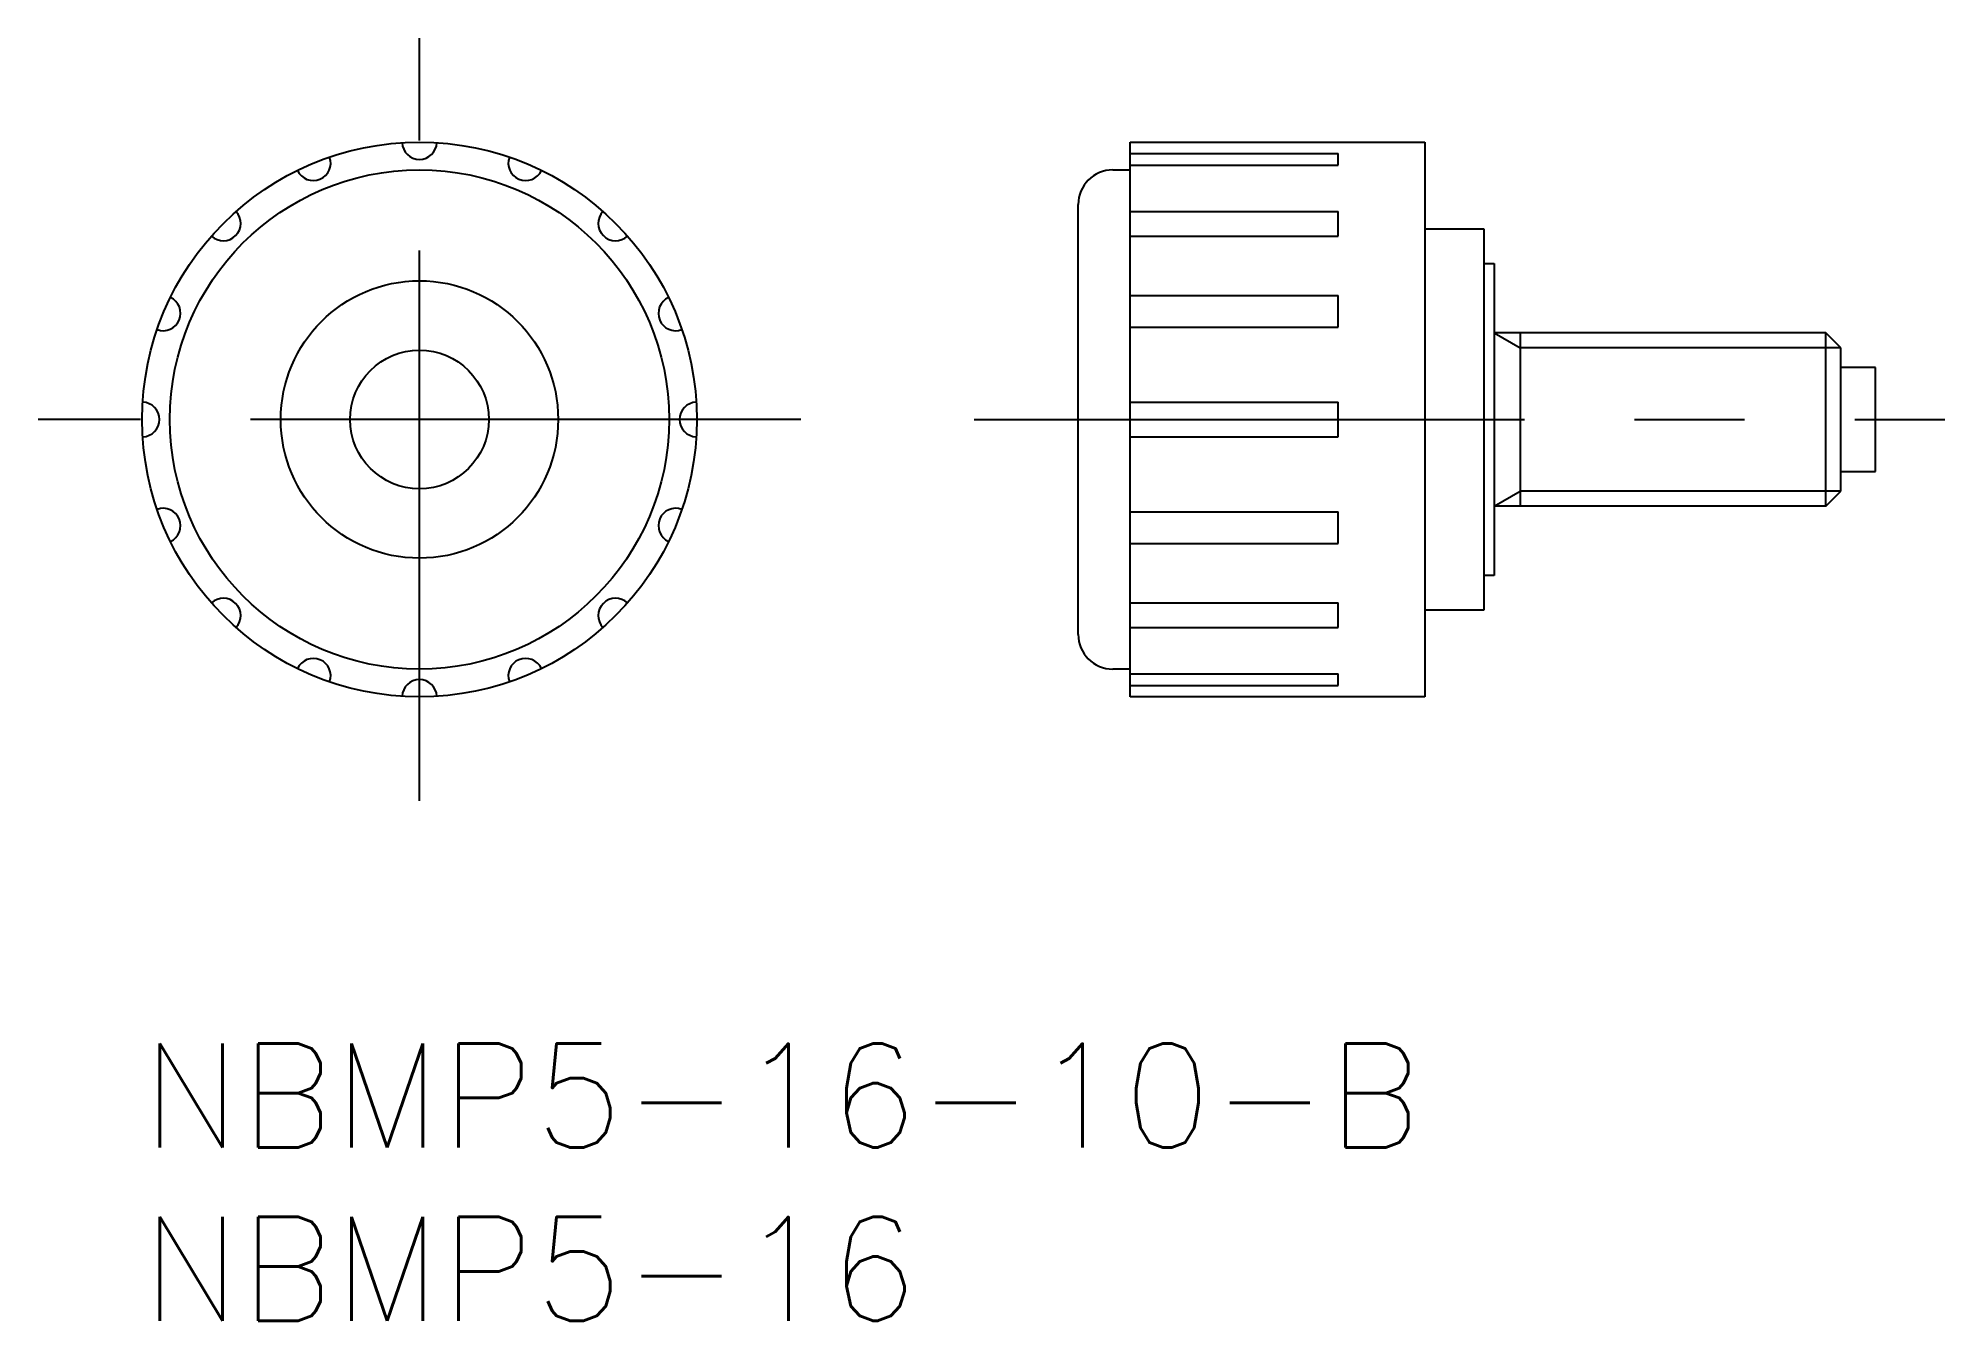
# Model space of a CAD drawing. Extents: x -3 to 52, y -8 to 29.
import ezdxf

# ---------------------------------------------------------------- set-up
doc = ezdxf.new("R2010")
doc.units = 0
doc.header["$LTSCALE"] = 0.5
doc.linetypes.add('CENTER', pattern=[50.8, 31.75, -6.35, 6.35, -6.35])
for name, color, linetype in [('MSM_CENTER', 1, 'CENTER'), ('MSM_CONTINUOUS', 7, 'CONTINUOUS'), ('MSM_NARROW', 5, 'CONTINUOUS'), ('MSM_PART_NUMBER', 7, 'CONTINUOUS')]:
    doc.layers.add(name, color=color, linetype=linetype)
doc.styles.get("Standard").update_dxf_attribs({"font": 'txt.shx', "height": 3, "bigfont": 'bigfont.shx'})

# ---------------------------------------------------------------- blocks, each defined once
blk = doc.blocks.new('*U2')
at = {"layer": 'MSM_PART_NUMBER'}
blk.add_text('NBMP5-16-10-B', height=3, dxfattribs=at).set_placement((0, -3))
blk = doc.blocks.new('*U3')
at = {"layer": 'MSM_PART_NUMBER'}
blk.add_text('NBMP5-16', height=3, dxfattribs=at).set_placement((0, -8))

msp = doc.modelspace()

# ---------------------------------------------------------------- linework, layer by layer
at = {"layer": 'MSM_CENTER'}
for p, q in [((8, 7), (8, 29)), ((19, 18), (-3, 18)), ((24, 18), (52, 18))]:
    msp.add_line(p, q, dxfattribs=at)
at = {"layer": 'MSM_CONTINUOUS'}
for p, q in [((28.5, 26), (37, 26)), ((28.5, 10), (28.5, 26)), ((37, 26), (37, 10)), ((28.5, 25.674), (34.5, 25.674)), ((28.5, 25.332), (34.5, 25.332)), ((34.5, 25.332), (34.5, 25.674)), ((28, 25.2), (28.5, 25.2)), ((27, 11.8), (27, 24.2)), ((28.5, 23.999), (34.5, 23.999)), ((34.5, 23.292), (34.5, 23.999)), ((28.5, 23.292), (34.5, 23.292)), ((37, 23.5), (38.7, 23.5)), ((38.7, 23.5), (38.7, 12.5)), ((38.7, 22.5), (39, 22.5)), ((39, 22.5), (39, 13.5)), ((28.5, 21.58), (34.5, 21.58)), ((34.5, 20.66), (34.5, 21.58)), ((28.5, 20.66), (34.5, 20.66)), ((48.567, 20.5), (39, 20.5)), ((39.75, 20.5), (39.75, 15.5)), ((48.567, 15.5), (48.567, 20.5)), ((49, 20.067), (48.567, 20.5)), ((49, 15.933), (49, 20.067)), ((50, 19.5), (49, 19.5)), ((50, 16.5), (50, 19.5)), ((28.5, 18.5), (34.5, 18.5)), ((34.5, 17.5), (34.5, 18.5)), ((28.5, 17.5), (34.5, 17.5)), ((49, 16.5), (50, 16.5)), ((48.567, 15.5), (39, 15.5)), ((48.567, 15.5), (49, 15.933)), ((28.5, 15.34), (34.5, 15.34)), ((34.5, 14.42), (34.5, 15.34)), ((28.5, 14.42), (34.5, 14.42)), ((39, 13.5), (38.7, 13.5)), ((28.5, 12.708), (34.5, 12.708)), ((34.5, 12.001), (34.5, 12.708)), ((38.7, 12.5), (37, 12.5)), ((28.5, 12.001), (34.5, 12.001)), ((28.5, 10.8), (28, 10.8)), ((28.5, 10.668), (34.5, 10.668)), ((34.5, 10.326), (34.5, 10.668)), ((28.5, 10.326), (34.5, 10.326)), ((37, 10), (28.5, 10))]:
    msp.add_line(p, q, dxfattribs=at)
for radius in [8, 7.2, 4, 2]:
    msp.add_circle((8, 18), radius, dxfattribs=at)
for centre, radius, start, end in [((8, 26), 0.5, 181.7908, 358.2092), ((4.939, 25.391), 0.5, 204.2908, 20.7092), ((11.061, 25.391), 0.5, 159.2908, 335.7092), ((28, 24.2), 1, 90, 180), ((2.343, 23.657), 0.5, 226.7908, 43.2092), ((13.657, 23.657), 0.5, 136.7908, 313.2092), ((0.609, 21.061), 0.5, 249.2908, 65.7092), ((15.391, 21.061), 0.5, 114.2908, 290.7092), ((0, 18), 0.5, 271.7908, 88.2092), ((16, 18), 0.5, 91.7908, 268.2092), ((0.609, 14.939), 0.5, 294.2908, 110.7092), ((15.391, 14.939), 0.5, 69.2908, 245.7092), ((2.343, 12.343), 0.5, 316.7908, 133.2092), ((13.657, 12.343), 0.5, 46.7908, 223.2092), ((28, 11.8), 1, 180, 270), ((4.939, 10.609), 0.5, 339.2908, 155.7092), ((11.061, 10.609), 0.5, 24.2908, 200.7092), ((8, 10), 0.5, 1.7908, 178.2092)]:
    msp.add_arc(centre, radius, start, end, dxfattribs=at)
at = {"layer": 'MSM_NARROW'}
for p, q in [((39, 20.5), (39.75, 20.067)), ((49, 20.067), (39.75, 20.067)), ((39, 15.5), (39.75, 15.933)), ((49, 15.933), (39.75, 15.933))]:
    msp.add_line(p, q, dxfattribs=at)

# ---------------------------------------------------------------- block references
at = {"layer": 'MSM_CONTINUOUS'}
for name in ['*U2', '*U3']:
    msp.add_blockref(name, (0, 0), dxfattribs=at)

doc.saveas('drawing.dxf')
